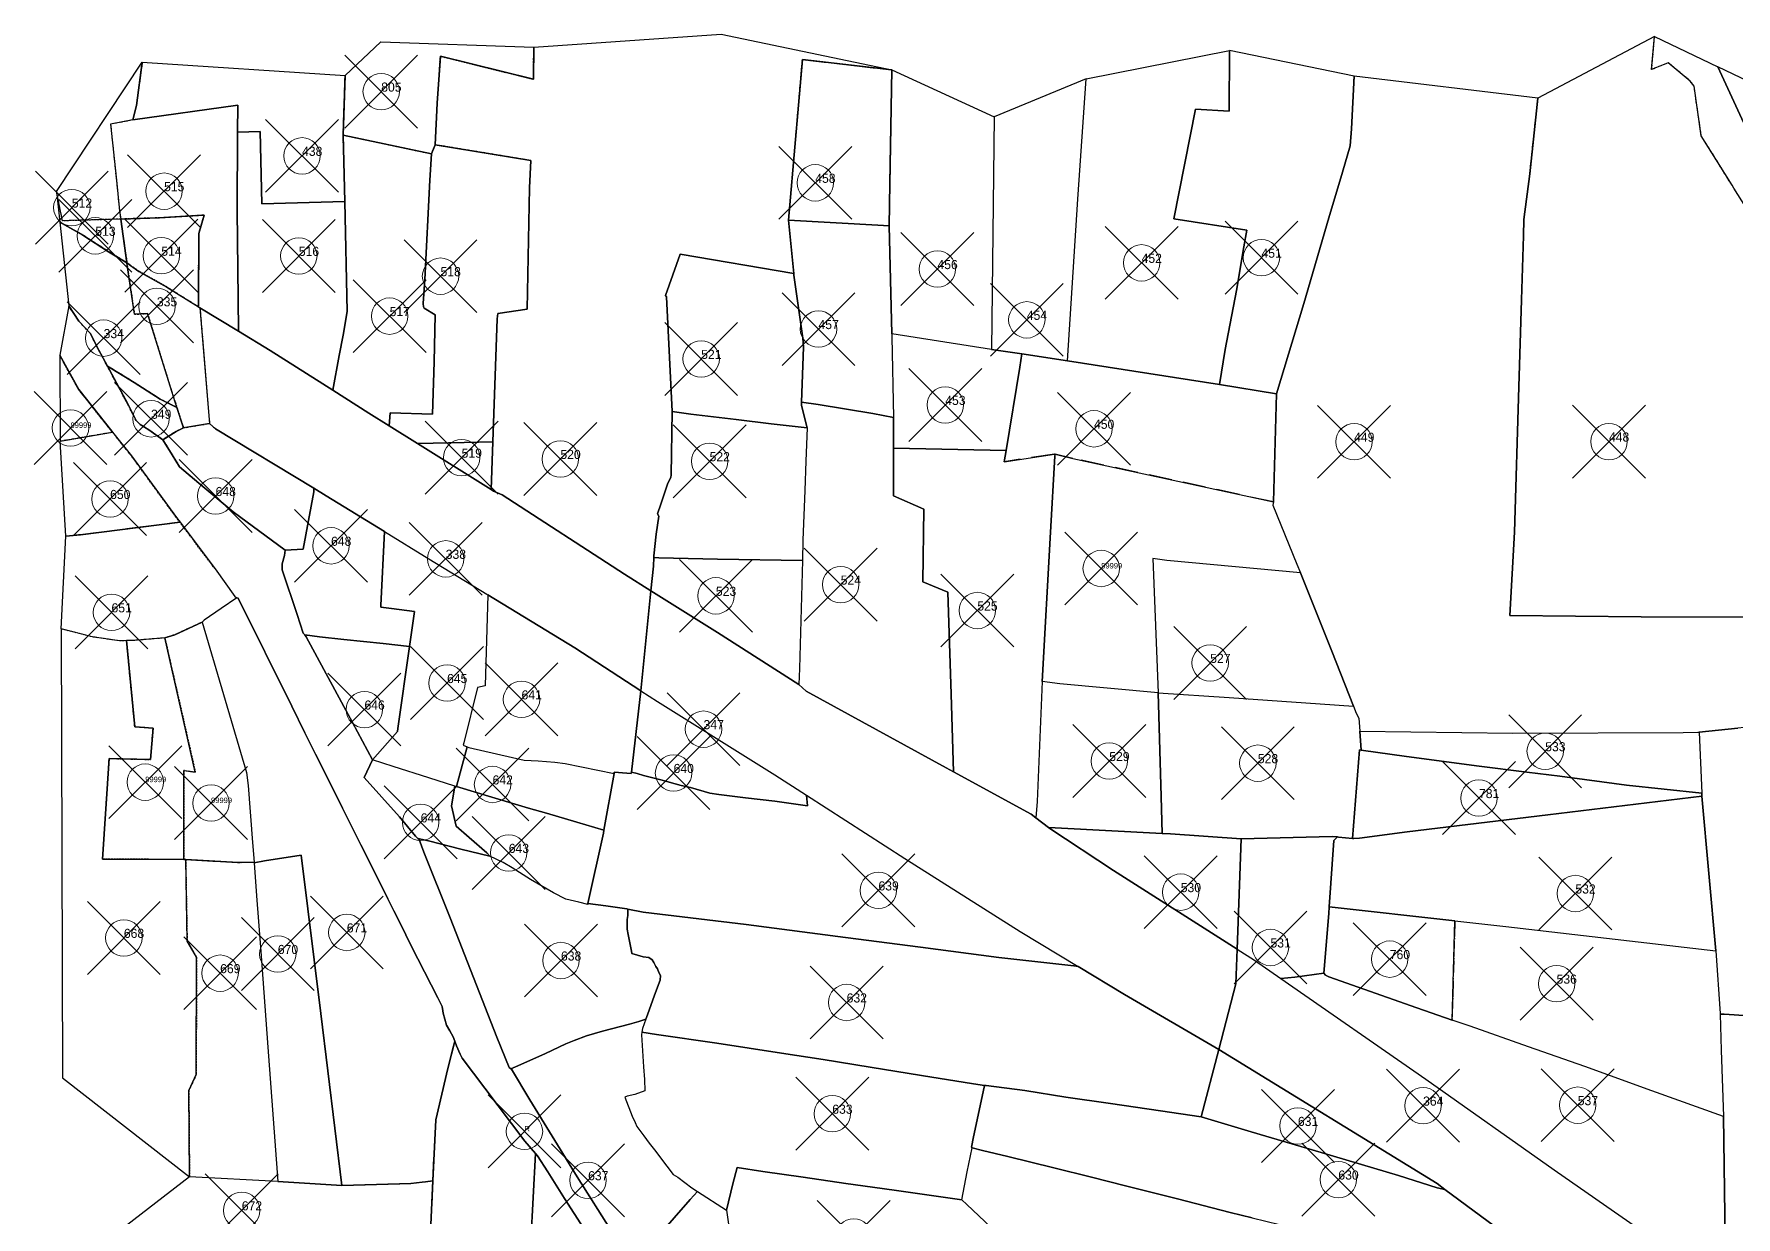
# Model space of a CAD drawing. Header units: millimetres. Extents: x -5 to 3014, y -2191 to 0.
# Drawn here: x -5.5 to 461.5, y -324.6 to 0 of the extents above; entities that cross this region are included whole.
import ezdxf

# ---------------------------------------------------------------- set-up
doc = ezdxf.new("R2010")
doc.units = ezdxf.units.MM
doc.header["$PDMODE"] = 35
doc.header["$PDSIZE"] = 10
for name, pattern in [('04b018', [5.49, 4.32, -0.54, 0.09, -0.54]), ('DASHED', [0.75, 0.5, -0.25]), ('DASHED2', [9.525, 6.35, -3.175])]:
    doc.linetypes.add(name, pattern=pattern)
doc.layers.add('Poly_Survey_Bndry', color=250, linetype='Continuous', lineweight=30)
doc.layers.add('Text_Survey_No', color=250, linetype='Continuous', lineweight=0)
doc.styles.get("Standard").update_dxf_attribs({"font": 'SakalBharati.ttf'})

msp = doc.modelspace()

# ---------------------------------------------------------------- linework, layer by layer
at = {"layer": 'Poly_Survey_Bndry'}
for points in [[(120.44, -111.95), (121.63, -78.19), (121.81, -76.66), (129.83, -75.51), (130.47, -42.19), (130.8, -34.7), (104.63, -30.41), (105.18, -18.98), (106.02, -6.1), (131.53, -12.41), (131.66, -3.62), (183.07, 0), (229.89, -9.83), (205.36, -6.99), (203.47, -28.94), (201.57, -51.06), (203, -65.71), (171.83, -60.37), (167.8, -71.79), (168.05, -72.11), (168.86, -88.77), (169.58, -103.55), (169.32, -121.01), (169.22, -121.74), (168.41, -123.3), (166.48, -129.01), (165.58, -131.67), (166, -132.36), (165.21, -137.23), (164.63, -143.17), (164.6, -143.66), (164.48, -146.08), (163.77, -152.78), (156.53, -148.23), (122.98, -126.44), (120.63, -125.42), (119.92, -124.98)], [(79.87, -11.37), (89.7, -2.11), (131.66, -3.62), (131.53, -12.41), (106.02, -6.1), (105.18, -18.98), (104.63, -30.41), (103.56, -32.86), (79.33, -27.72)], [(283.18, -12.3), (322.56, -4.49), (322.5, -21.19), (313.25, -20.64), (307.26, -50.71), (327.3, -53.84), (326.52, -58.37), (324.43, -70.39), (321.4, -86.59), (319.8, -96.18), (311.6, -94.86), (278.1, -89.68), (280.94, -45.32)], [(355.65, -30.72), (356.06, -26.06), (356.75, -11.57), (322.56, -4.49), (322.5, -21.19), (313.25, -20.64), (307.26, -50.71), (327.3, -53.84), (326.52, -58.37), (324.43, -70.39), (321.4, -86.59), (319.8, -96.18), (335.45, -98.7), (342.93, -73.92), (349.78, -50.48), (353.52, -37.89)], [(0.71, -43.22), (24.23, -7.76), (22.59, -19.65), (21.61, -23.59), (15.51, -24.75), (17.12, -40.12), (17.96, -48.49), (18.29, -50.78), (4.69, -51.21), (2.31, -51.25)], [(79.87, -11.37), (79.33, -27.72), (79.83, -45.92), (57.04, -46.62), (56.6, -26.72), (50.38, -26.94), (50.42, -19.5), (21.61, -23.59), (22.59, -19.65), (24.23, -7.76)], [(229.35, -41.05), (229.18, -52.64), (226.03, -52.43), (201.57, -51.06), (203.47, -28.94), (205.36, -6.99), (229.89, -9.83)], [(477.26, -35.03), (469.01, -14.96), (456.56, -8.99), (472.46, -43.53), (477.52, -54.27), (482.42, -64.59), (485.95, -72.09), (487.17, -69.73), (489.97, -63.98), (488.28, -60.32), (484.57, -51.81), (481.5, -44.76)], [(229.35, -41.05), (229.89, -9.83), (257.99, -22.71), (257.22, -86.56), (229.92, -82.3), (229.18, -52.64)], [(283.18, -12.3), (257.99, -22.71), (257.22, -86.56), (265.61, -87.81), (278.1, -89.68), (280.94, -45.32)], [(50.38, -26.94), (50.42, -19.5), (21.61, -23.59), (15.51, -24.75), (17.12, -40.12), (17.96, -48.49), (18.29, -50.78), (28.98, -50.44), (41.19, -49.7), (39.75, -54.75), (39.62, -74.89), (40.05, -75.15), (50.63, -81.57), (50.53, -72.66), (50.25, -48.46)], [(79.83, -45.92), (57.04, -46.62), (56.6, -26.72), (50.38, -26.94), (50.25, -48.46), (50.53, -72.66), (50.63, -81.57), (59.35, -86.84), (76.51, -97.78), (78.23, -88.19), (79.31, -82.65), (80.46, -76.11)], [(103.56, -32.86), (103.11, -40.11), (101.74, -67.32), (101.33, -73.98), (101.35, -74.86), (101.59, -75.24), (104.62, -77.06), (104.31, -90), (103.89, -104.28), (92.27, -103.93), (91.92, -107.53), (86.36, -104.06), (76.51, -97.78), (78.23, -88.19), (79.31, -82.65), (80.46, -76.11), (79.83, -45.92), (79.33, -27.72)], [(130.8, -34.7), (130.47, -42.19), (129.83, -75.51), (121.81, -76.66), (121.63, -78.19), (120.44, -111.95), (112.58, -112.06), (99.7, -112.38), (91.92, -107.53), (92.27, -103.93), (103.89, -104.28), (104.31, -90), (104.62, -77.06), (101.59, -75.24), (101.35, -74.86), (101.33, -73.98), (101.74, -67.32), (103.11, -40.11), (103.56, -32.86), (104.63, -30.41)], [(20.01, -62.78), (18.29, -50.78), (4.69, -51.21), (2.31, -51.25), (0.71, -43.22), (1.61, -51.65), (7.88, -55.2), (14.98, -59.73)], [(39.62, -74.89), (39.75, -54.75), (41.19, -49.7), (28.98, -50.44), (18.29, -50.78), (20.01, -62.78), (23.29, -65.17), (30.99, -69.48)], [(205.07, -101.07), (205.67, -85.91), (205.51, -83.47), (203.05, -66.19), (203, -65.71), (201.57, -51.06), (226.03, -52.43), (229.18, -52.64), (229.92, -82.3), (229.94, -83.09), (230.34, -105.24), (224.72, -104.12), (209.64, -101.68)], [(4.06, -74.63), (6.83, -78.78), (9.98, -82.16), (11.67, -85.54), (14.67, -91.16), (21.95, -95.6), (29.13, -100.21), (33.71, -102.45), (32.3, -98.13), (25.67, -76.72), (22.05, -76.92), (20.39, -65.39), (20.01, -62.78), (14.98, -59.73), (7.88, -55.2), (1.61, -51.65)], [(206.65, -108.05), (196.77, -106.95), (187.22, -105.78), (174.78, -104.29), (169.58, -103.55), (168.86, -88.77), (168.05, -72.11), (167.8, -71.79), (171.83, -60.37), (203, -65.71), (203.05, -66.19), (205.51, -83.47), (205.67, -85.91), (205.07, -101.07), (205.08, -101.99)], [(42.67, -106.89), (35.54, -108.08), (33.71, -102.45), (32.3, -98.13), (25.67, -76.72), (22.05, -76.92), (20.39, -65.39), (20.01, -62.78), (23.29, -65.17), (30.99, -69.48), (39.62, -74.89), (40.05, -75.15)], [(42.67, -106.89), (44.34, -108.33), (71.32, -124.67), (74.72, -126.72), (90.65, -136.52), (102.84, -144.03), (118.73, -153.72), (119.03, -153.91), (142.94, -168.49), (161.06, -180.23), (163.77, -152.78), (156.53, -148.23), (122.98, -126.44), (120.63, -125.42), (119.92, -124.98), (99.7, -112.38), (91.92, -107.53), (86.36, -104.06), (76.51, -97.78), (59.35, -86.84), (50.63, -81.57), (40.05, -75.15)], [(229.92, -82.3), (229.94, -83.09), (230.34, -105.24), (230.34, -113.7), (261.24, -114.3), (265.02, -91.46), (265.61, -87.81), (257.22, -86.56)], [(16.07, -109.29), (15.86, -109.03), (6.78, -97.55), (1.58, -88.12), (1.73, -111.75), (7.64, -110.74)], [(274.76, -115.34), (279.57, -116.49), (334.62, -128.4), (335.45, -98.7), (319.8, -96.18), (311.6, -94.86), (278.1, -89.68), (265.61, -87.81), (265.02, -91.46), (261.24, -114.3), (260.72, -117.36), (274.53, -115.29)], [(35.54, -108.08), (33.71, -102.45), (29.13, -100.21), (21.95, -95.6), (14.67, -91.16), (15.22, -92.18), (20.22, -101.53), (22.52, -106.04), (23.63, -107.12), (25.99, -108.65), (29.89, -111.33), (33.53, -109.1)], [(205.07, -101.07), (205.08, -101.99), (206.65, -108.05), (206.29, -117.19), (206.03, -125.24), (205.51, -138.91), (205.41, -144.45), (204.6, -174.15), (204.4, -178.49), (206.4, -180.31), (244.83, -201.38), (246.83, -202.48), (246.14, -181.15), (245.3, -153.21), (238.4, -150.3), (238.64, -130.38), (230.34, -126.7), (230.34, -113.7), (230.34, -105.24), (224.72, -104.12), (209.64, -101.68)], [(39.76, -123.29), (49.2, -131.1), (63.4, -141.64), (68.37, -141.34), (71.27, -125.62), (71.32, -124.67), (44.34, -108.33), (42.67, -106.89), (35.54, -108.08), (33.53, -109.1), (29.89, -111.33), (32.38, -115.48), (34.45, -118.78)], [(205.41, -144.45), (182.06, -144.08), (165.99, -143.73), (164.6, -143.66), (164.63, -143.17), (165.21, -137.23), (166, -132.36), (165.58, -131.67), (166.48, -129.01), (168.41, -123.3), (169.22, -121.74), (169.32, -121.01), (169.58, -103.55), (174.78, -104.29), (187.22, -105.78), (196.77, -106.95), (206.65, -108.05), (206.29, -117.19), (206.03, -125.24), (205.51, -138.91)], [(3.23, -137.83), (1.73, -111.75), (7.64, -110.74), (16.07, -109.29), (21.25, -115.75), (33.57, -132.66), (34.58, -134), (7.26, -137.43)], [(120.44, -111.95), (112.58, -112.06), (99.7, -112.38), (119.92, -124.98)], [(230.34, -113.7), (261.24, -114.3), (260.72, -117.36), (274.53, -115.29), (274.76, -115.34), (274.63, -115.88), (273.39, -136.73), (271.13, -177.65), (269.79, -210.61), (269.39, -215.12), (268.09, -214.14), (246.83, -202.48), (246.14, -181.15), (245.3, -153.21), (238.4, -150.3), (238.64, -130.38), (230.34, -126.7)], [(342.01, -147.83), (305.4, -144.47), (301.53, -143.89), (303, -180.82), (275.97, -178.31), (271.13, -177.65), (273.39, -136.73), (274.63, -115.88), (274.76, -115.34), (279.57, -116.49), (334.62, -128.4), (334.43, -129.34), (341.07, -145.46)], [(97.55, -168.06), (98.92, -158.48), (92.58, -157.62), (89.72, -157.33), (89.64, -156.84), (90.65, -136.52), (74.72, -126.72), (71.32, -124.67), (71.27, -125.62), (68.37, -141.34), (63.4, -141.64), (63.23, -143.11), (62.64, -145.38), (62.6, -147.02), (66.68, -159.26), (68.4, -164.4), (68.78, -164.92), (72.84, -165.46), (79.5, -166.14), (90.31, -167.24)], [(1.92, -163.24), (3.23, -137.83), (7.26, -137.43), (34.58, -134), (44.18, -146.78), (49.59, -154.4), (50.21, -154.69), (45.89, -157.66), (41.21, -160.87), (40.68, -161.4), (33.16, -164.85), (30.42, -165.73), (21.83, -166.43), (19.89, -166.48), (17.95, -166.54), (10.44, -165.43)], [(87.43, -199.2), (94.23, -191.39), (94.35, -190.56), (97.55, -168.06), (98.92, -158.48), (92.58, -157.62), (89.72, -157.33), (89.64, -156.84), (90.65, -136.52), (102.84, -144.03), (118.73, -153.72), (119.03, -153.91), (118.32, -178.86), (116.22, -179.33), (112.48, -194.53), (112.25, -195.12), (113.4, -195.62), (110.41, -206.54), (109.94, -206.39), (102.86, -204.12), (93.09, -200.99)], [(164.6, -143.66), (165.99, -143.73), (182.06, -144.08), (205.41, -144.45), (204.6, -174.15), (204.4, -178.49), (182.03, -164.23), (163.77, -152.78), (164.48, -146.08)], [(356.59, -184.45), (350.6, -169.35), (342.01, -147.83), (305.4, -144.47), (301.53, -143.89), (303, -180.82), (322.43, -182.07), (347.43, -183.82)], [(158.43, -202.56), (161.06, -180.23), (142.94, -168.49), (119.03, -153.91), (118.32, -178.86), (116.22, -179.33), (112.48, -194.53), (112.25, -195.12), (113.4, -195.62), (113.84, -195.81), (129.05, -199.32), (132.85, -199.47), (137.46, -199.87), (140.3, -200.17), (153.69, -202.96), (153.75, -202.61), (157.22, -202.88), (158.39, -202.9)], [(204.4, -178.49), (182.03, -164.23), (163.77, -152.78), (161.06, -180.23), (165.58, -183.16), (197.78, -203.33), (206.51, -208.93), (233.48, -226.27), (265.15, -246.28), (281.02, -255.92), (293.7, -263.62), (319.61, -278.66), (324.26, -260.63), (324.63, -251.12), (290.76, -229.57), (273.24, -218), (272.92, -217.76), (269.39, -215.12), (268.09, -214.14), (246.83, -202.48), (244.83, -201.38), (206.4, -180.31)], [(78.99, -315.97), (97.91, -315.44), (101.03, -315.07), (101.92, -314.96), (103.92, -314.76), (104.78, -297.98), (108.05, -283.91), (110.01, -276.43), (109.57, -275.19), (108.64, -273.59), (107.71, -271.99), (106.77, -268.69), (106.68, -268.04), (106.53, -266.85), (105.29, -264.46), (101.62, -257.37), (98.01, -250.19), (95.07, -244.23), (93.28, -240.62), (91.59, -237.3), (88.39, -230.88), (84.21, -222.49), (80.3, -214.63), (79.18, -212.41), (74.61, -203.17), (71.72, -197.63), (68.85, -191.8), (65.22, -184.42), (50.49, -154.82), (50.21, -154.69), (45.89, -157.66), (41.21, -160.87), (40.68, -161.4), (52.81, -202.66), (53.27, -206.25), (54.49, -221.83), (54.91, -227.26), (54.93, -227.47), (57.73, -226.95), (67.78, -225.32), (73.18, -268.8)], [(19.89, -166.48), (17.95, -166.54), (10.44, -165.43), (1.92, -163.24), (2.37, -286.45), (37.18, -313.67), (37, -289.91), (39.01, -285.57), (39.12, -253.38), (36.53, -248.93), (36.13, -226.54), (35.65, -226.52), (13.33, -226.46), (15.13, -198.83), (26.5, -199.09), (27.18, -190.53), (22.17, -190.15)], [(36.13, -226.54), (35.65, -226.52), (35.63, -202.14), (38.77, -202.53), (30.42, -165.73), (33.16, -164.85), (40.68, -161.4), (52.81, -202.66), (53.27, -206.25), (54.49, -221.83), (54.91, -227.26), (50.56, -227.34)], [(35.65, -226.52), (35.63, -202.14), (38.77, -202.53), (30.42, -165.73), (21.83, -166.43), (19.89, -166.48), (22.17, -190.15), (27.18, -190.53), (26.5, -199.09), (15.13, -198.83), (13.33, -226.46)], [(97.55, -168.06), (90.31, -167.24), (79.5, -166.14), (72.84, -165.46), (68.78, -164.92), (69.15, -165.45), (81.89, -188.95), (87.43, -199.2), (94.23, -191.39), (94.35, -190.56)], [(158.43, -202.56), (161.06, -180.23), (165.58, -183.16), (197.78, -203.33), (206.51, -208.93), (206.76, -211.81), (197.77, -210.53), (189.78, -209.64), (182.43, -208.71), (179.98, -208.32), (174.61, -206.77), (172.11, -206.19), (166.47, -204.67), (161.77, -203.51), (160.04, -202.92)], [(304.1, -219.42), (303.81, -209.29), (303, -180.82), (275.97, -178.31), (271.13, -177.65), (269.79, -210.61), (269.39, -215.12), (272.92, -217.76), (274.69, -217.87)], [(303, -180.82), (322.43, -182.07), (347.43, -183.82), (356.59, -184.45), (357.35, -186.38), (358.04, -187.76), (358.31, -191.36), (358.69, -196.54), (358.25, -196.48), (356.3, -220.75), (352.46, -220.38), (352.15, -220.36), (350.69, -220.24), (325.78, -220.85), (306.39, -219.54), (304.1, -219.42), (303.81, -209.29)], [(451.45, -191.59), (452.15, -208.38), (431.53, -206.1), (413.21, -203.67), (404.17, -202.53), (391.03, -200.89), (371.1, -198.27), (358.69, -196.54), (358.31, -191.36), (400.27, -191.86), (447.07, -191.69), (451.1, -191.6)], [(110.41, -206.54), (113.4, -195.62), (113.84, -195.81), (129.05, -199.32), (132.85, -199.47), (137.46, -199.87), (140.3, -200.17), (153.69, -202.96), (150.89, -218.52), (143.47, -216.28), (135.18, -213.85), (130.21, -212.42), (121.09, -209.75)], [(119.61, -225.65), (118.79, -224.74), (113.93, -220.48), (110.37, -217.39), (109.03, -211.82), (109.94, -206.39), (102.86, -204.12), (93.09, -200.99), (87.43, -199.2), (85.11, -204.06), (94.8, -214.85), (99.15, -220.16), (99.84, -220.76), (102.79, -221.44), (111.61, -223.68)], [(452.15, -209.12), (452.15, -208.38), (431.53, -206.1), (413.21, -203.67), (404.17, -202.53), (391.03, -200.89), (371.1, -198.27), (358.69, -196.54), (358.25, -196.48), (356.3, -220.75), (356.63, -220.78), (358.24, -220.65), (371.26, -218.94), (409.94, -214.25)], [(158.43, -202.56), (160.04, -202.92), (161.77, -203.51), (166.47, -204.67), (172.11, -206.19), (174.61, -206.77), (179.98, -208.32), (182.43, -208.71), (189.78, -209.64), (197.77, -210.53), (206.76, -211.81), (206.51, -208.93), (233.48, -226.27), (265.15, -246.28), (281.02, -255.92), (279.84, -255.76), (259.3, -253.41), (237.72, -250.61), (217.18, -247.94), (189.94, -244.41), (161.69, -240.97), (157.49, -240.16), (157.19, -240.11), (151.41, -239.25), (146.51, -238.66), (150.74, -219.33), (150.89, -218.52), (153.69, -202.96), (153.75, -202.61), (157.22, -202.88), (158.39, -202.9)], [(109.94, -206.39), (110.41, -206.54), (121.09, -209.75), (130.21, -212.42), (135.18, -213.85), (143.47, -216.28), (150.89, -218.52), (150.74, -219.33), (146.51, -238.66), (146.45, -238.91), (144.04, -238.23), (140.48, -237.4), (137.1, -235.7), (130.71, -232.07), (125.72, -228.8), (123.26, -227.32), (119.61, -225.65), (118.79, -224.74), (113.93, -220.48), (110.37, -217.39), (109.03, -211.82)], [(452.15, -209.12), (409.94, -214.25), (371.26, -218.94), (358.24, -220.65), (356.63, -220.78), (356.3, -220.75), (352.46, -220.38), (352.15, -220.36), (351.2, -221.32), (349.94, -239.49), (384.4, -243.38), (398.4, -244.96), (456.04, -251.65)], [(325.78, -220.85), (306.39, -219.54), (304.1, -219.42), (274.69, -217.87), (272.92, -217.76), (273.24, -218), (290.76, -229.57), (324.63, -251.12)], [(162.44, -270.34), (162.89, -269.18), (164.76, -263.79), (166.31, -259.68), (166.39, -258.34), (165.94, -257.51), (165.59, -256.59), (165.12, -255.88), (164.57, -254.85), (164.1, -254.07), (163.19, -253.39), (161.65, -253.29), (158.53, -252.34), (158.5, -251.7), (158.22, -250.35), (157.54, -247.11), (157.29, -245.7), (157.29, -243.01), (157.45, -241.93), (157.49, -240.16), (157.19, -240.11), (151.41, -239.25), (146.51, -238.66), (146.45, -238.91), (144.04, -238.23), (140.48, -237.4), (137.1, -235.7), (130.71, -232.07), (125.72, -228.8), (123.26, -227.32), (119.61, -225.65), (111.61, -223.68), (102.79, -221.44), (99.84, -220.76), (100.16, -221.04), (101.49, -224.5), (108.72, -242.54), (121.48, -275.26), (124.9, -283.62), (125.39, -284.01), (127.27, -283.13), (134.82, -279.79), (140.48, -277.11), (142.73, -276.19), (146.11, -274.96), (150.5, -273.68), (157.91, -271.71), (160.45, -271.04)], [(348.47, -257.75), (349.81, -241.39), (349.94, -239.49), (351.2, -221.32), (352.15, -220.36), (350.69, -220.24), (325.78, -220.85), (324.63, -251.12), (329.4, -254.16), (336.64, -259.19), (340.48, -258.83)], [(37.18, -313.67), (37, -289.91), (39.01, -285.57), (39.12, -253.38), (36.53, -248.93), (36.13, -226.54), (50.56, -227.34), (54.91, -227.26), (54.93, -227.47), (55.53, -236.55), (56.75, -251.78), (58.68, -278.08), (61.39, -314.94)], [(78.99, -315.97), (73.18, -268.8), (67.78, -225.32), (57.73, -226.95), (54.93, -227.47), (55.53, -236.55), (56.75, -251.78), (58.68, -278.08), (61.39, -314.94)], [(255.3, -288.52), (255.79, -288.59), (266.38, -289.96), (277.68, -291.76), (289.92, -293.53), (303.6, -295.5), (314.82, -297.2), (319.61, -278.66), (293.7, -263.62), (281.02, -255.92), (279.84, -255.76), (259.3, -253.41), (237.72, -250.61), (217.18, -247.94), (189.94, -244.41), (161.69, -240.97), (157.49, -240.16), (157.45, -241.93), (157.29, -243.01), (157.29, -245.7), (157.54, -247.11), (158.22, -250.35), (158.5, -251.7), (158.53, -252.34), (161.65, -253.29), (163.19, -253.39), (164.1, -254.07), (164.57, -254.85), (165.12, -255.88), (165.59, -256.59), (165.94, -257.51), (166.39, -258.34), (166.31, -259.68), (164.76, -263.79), (162.89, -269.18), (162.44, -270.34), (161.44, -272.92), (161.28, -273.91), (165.36, -274.55), (181.88, -276.91), (199.6, -279.69), (211.07, -281.47), (223.96, -283.5), (238.04, -285.79), (252.27, -288.1)], [(383.62, -270.59), (384.4, -243.38), (349.94, -239.49), (349.81, -241.39), (348.47, -257.75), (348.86, -258.31), (349.84, -258.7), (373.98, -267.29)], [(457.18, -269.03), (457.45, -278.87), (458.07, -297.08), (438.4, -290), (420.02, -283.36), (404.62, -277.97), (388.61, -272.31), (383.62, -270.59), (384.4, -243.38), (398.4, -244.96), (456.04, -251.65), (457.18, -268.8)], [(348.47, -257.75), (340.48, -258.83), (336.64, -259.19), (376.43, -286.83), (411.63, -311.69), (445.96, -335.58), (447.12, -336.54), (458.7, -340.09), (458.57, -330.82), (458.07, -297.08), (438.4, -290), (420.02, -283.36), (404.62, -277.97), (388.61, -272.31), (383.62, -270.59), (373.98, -267.29), (349.84, -258.7), (348.86, -258.31)], [(255.3, -288.52), (252.27, -288.1), (238.04, -285.79), (223.96, -283.5), (211.07, -281.47), (199.6, -279.69), (181.88, -276.91), (165.36, -274.55), (161.28, -273.91), (161.17, -274.65), (161.77, -283.4), (162, -286.9), (162.13, -290.06), (159.36, -291.04), (157.27, -291.5), (156.64, -291.81), (158.65, -296.95), (159.43, -298.72), (159.89, -299.83), (161.83, -302.42), (163.31, -304.35), (164.75, -306.22), (168.15, -310.71), (169.86, -312.97), (171.13, -313.75), (175.01, -316.61), (176.55, -317.61), (184.52, -322.77), (186.23, -315.58), (187.45, -311.08), (194.52, -312.17), (205.58, -313.7), (217.25, -315.43), (227.25, -316.83), (231.84, -317.48), (249.06, -319.9), (250.53, -312.23), (251.97, -305.65), (251.73, -305.42), (251.84, -305.03), (252.21, -303.15)], [(314.82, -297.2), (319.61, -278.66), (379.49, -315.45), (381.68, -317.07), (379.5, -316.64), (368.94, -313.29), (347.69, -306.94), (328.5, -301.25)], [(158.31, -348.09), (151.69, -337.63), (140.04, -319.56), (135.46, -312.22), (132.64, -307.83), (132.11, -307.21), (130.18, -343.42), (129.08, -364.18), (128.37, -381.93), (127.69, -398.13), (126.8, -414.37), (126.33, -423.18), (147.64, -423.02), (156.03, -422.99), (155.09, -446.95), (154.69, -457.3), (160.7, -457.73), (166.43, -457.88), (166.74, -446.25), (167.68, -422.09), (162.36, -423.1), (161.85, -413.25), (160.71, -390.98), (159.28, -365.87)], [(237.04, -349.19), (260.27, -352.27), (279.33, -355.02), (283.44, -355.47), (282.07, -339.03), (273.48, -335.36), (261.11, -330.07), (259.28, -329.25), (257.09, -327.41), (250.47, -321.22), (249.06, -319.9), (231.84, -317.48), (227.25, -316.83), (217.25, -315.43), (205.58, -313.7), (194.52, -312.17), (187.45, -311.08), (186.23, -315.58), (184.52, -322.77), (186.08, -333.77), (205.62, -335.47), (228.32, -337.34), (235.54, -337.95), (236.85, -348.79)], [(34.27, -344.6), (39.87, -345.08), (66.45, -347.61), (99.76, -351.06), (100.46, -351.01), (102.27, -350.89), (103.92, -314.76), (101.92, -314.96), (101.03, -315.07), (97.91, -315.44), (78.99, -315.97), (61.39, -314.94), (37.18, -313.67), (1.42, -341.29)]]:
    msp.add_lwpolyline(points, close=True, dxfattribs=at)
at = {"layer": 'Poly_Survey_Bndry', "linetype": 'DASHED'}
for points in [[(104.63, -30.41), (105.18, -18.98), (106.02, -6.1), (131.53, -12.41), (131.66, -3.62)], [(460.49, -41.52), (452.02, -27.98), (450.03, -14.34), (448.97, -12.89), (442.95, -7.9), (438.38, -9.77), (439.2, -0.67)], [(24.23, -7.76), (22.59, -19.65), (21.61, -23.59)], [(203.47, -28.94), (205.36, -6.99), (229.89, -9.83)], [(79.33, -27.72), (79.87, -11.37)], [(229.89, -9.83), (229.35, -41.05)], [(355.65, -30.72), (356.06, -26.06), (356.75, -11.57)], [(404.94, -38.41), (407.17, -17.6)], [(21.61, -23.59), (15.51, -24.75), (17.12, -40.12), (17.96, -48.49), (18.29, -50.78)], [(79.33, -27.72), (103.56, -32.86)], [(79.83, -45.92), (79.33, -27.72)], [(103.56, -32.86), (104.63, -30.41)], [(130.8, -34.7), (104.63, -30.41)], [(103.56, -32.86), (103.11, -40.11)], [(18.29, -50.78), (4.69, -51.21), (2.31, -51.25), (0.71, -43.22)], [(39.62, -74.89), (39.75, -54.75), (41.19, -49.7), (28.98, -50.44), (18.29, -50.78)], [(18.29, -50.78), (20.01, -62.78)], [(20.01, -62.78), (14.98, -59.73), (7.88, -55.2), (1.61, -51.65)], [(39.62, -74.89), (30.99, -69.48), (23.29, -65.17), (20.01, -62.78)], [(20.01, -62.78), (20.39, -65.39), (22.05, -76.92), (25.67, -76.72), (32.3, -98.13), (33.71, -102.45)], [(14.67, -91.16), (11.67, -85.54), (9.98, -82.16), (6.83, -78.78), (4.06, -74.63)], [(40.05, -75.15), (42.67, -106.89)], [(16.07, -109.29), (15.86, -109.03), (6.78, -97.55), (1.58, -88.12)], [(33.71, -102.45), (29.13, -100.21), (21.95, -95.6), (14.67, -91.16)], [(29.89, -111.33), (25.99, -108.65), (23.63, -107.12), (22.52, -106.04), (20.22, -101.53), (15.22, -92.18), (14.67, -91.16)], [(33.71, -102.45), (35.54, -108.08)], [(35.54, -108.08), (42.67, -106.89)], [(42.67, -106.89), (44.34, -108.33)], [(16.07, -109.29), (7.64, -110.74), (1.73, -111.75)], [(34.58, -134), (33.57, -132.66), (21.25, -115.75), (16.07, -109.29)], [(35.54, -108.08), (33.53, -109.1), (29.89, -111.33)], [(29.89, -111.33), (32.38, -115.48), (34.45, -118.78), (39.76, -123.29)], [(34.58, -134), (7.26, -137.43), (3.23, -137.83)], [(44.18, -146.78), (34.58, -134)], [(19.89, -166.48), (17.95, -166.54), (10.44, -165.43), (1.92, -163.24)], [(40.68, -161.4), (33.16, -164.85), (30.42, -165.73)], [(35.65, -226.52), (13.33, -226.46), (15.13, -198.83), (26.5, -199.09), (27.18, -190.53), (22.17, -190.15), (19.89, -166.48)], [(30.42, -165.73), (21.83, -166.43), (19.89, -166.48)], [(30.42, -165.73), (38.77, -202.53), (35.63, -202.14), (35.65, -226.52)], [(35.65, -226.52), (36.13, -226.54)], [(36.13, -226.54), (50.56, -227.34), (54.91, -227.26)], [(36.13, -226.54), (36.53, -248.93), (39.12, -253.38), (39.01, -285.57), (37, -289.91), (37.18, -313.67)]]:
    msp.add_lwpolyline(points, dxfattribs=at)
at = {"layer": 'Poly_Survey_Bndry'}
for points in [[(319.8, -96.18), (321.4, -86.59), (324.43, -70.39), (326.52, -58.37), (327.3, -53.84), (307.26, -50.71), (313.25, -20.64), (322.5, -21.19), (322.56, -4.49)], [(465.82, -49.95), (460.95, -42.31), (460.49, -41.52), (452.02, -27.98), (450.03, -14.34), (448.97, -12.89), (442.95, -7.9), (438.38, -9.77), (439.2, -0.67), (407.17, -17.6), (404.94, -38.41), (403.32, -50.86), (403.18, -55.41), (402.64, -72.94), (401.9, -96.78), (400.78, -136.67), (399.49, -159.6), (435.47, -159.93), (470.69, -160.01)], [(465.82, -49.95), (460.95, -42.31), (460.49, -41.52), (452.02, -27.98), (450.03, -14.34), (448.97, -12.89), (442.95, -7.9), (438.38, -9.77), (439.2, -0.67), (456.56, -8.99), (472.46, -43.53)], [(485.95, -72.09), (482.42, -64.59), (477.52, -54.27), (472.46, -43.53), (456.56, -8.99)], [(278.1, -89.68), (280.94, -45.32), (283.18, -12.3)], [(470.69, -160.01), (435.47, -159.93), (399.49, -159.6), (400.78, -136.67), (401.9, -96.78), (402.64, -72.94), (403.18, -55.41), (403.32, -50.86), (404.94, -38.41), (407.17, -17.6), (356.75, -11.57), (356.06, -26.06), (355.65, -30.72), (353.52, -37.89), (349.78, -50.48), (342.93, -73.92), (335.45, -98.7), (334.62, -128.4), (334.43, -129.34), (341.07, -145.46), (342.01, -147.83), (350.6, -169.35), (356.59, -184.45), (357.35, -186.38), (358.04, -187.76), (358.31, -191.36), (400.27, -191.86), (447.07, -191.69), (451.1, -191.6), (451.45, -191.59), (462, -190.53)], [(21.61, -23.59), (50.42, -19.5), (50.38, -26.94)], [(257.99, -22.71), (257.22, -86.56)], [(50.38, -26.94), (50.25, -48.46), (50.53, -72.66), (50.63, -81.57)], [(50.38, -26.94), (56.6, -26.72), (57.04, -46.62), (79.83, -45.92)], [(203.47, -28.94), (201.57, -51.06)], [(335.45, -98.7), (342.93, -73.92), (349.78, -50.48), (353.52, -37.89), (355.65, -30.72)], [(120.44, -111.95), (121.63, -78.19), (121.81, -76.66), (129.83, -75.51), (130.47, -42.19), (130.8, -34.7)], [(103.11, -40.11), (101.74, -67.32), (101.33, -73.98), (101.35, -74.86), (101.59, -75.24), (104.62, -77.06), (104.31, -90), (103.89, -104.28), (92.27, -103.93), (91.92, -107.53)], [(229.18, -52.64), (229.35, -41.05)], [(404.94, -38.41), (403.32, -50.86), (403.18, -55.41), (402.64, -72.94), (401.9, -96.78), (400.78, -136.67), (399.49, -159.6), (435.47, -159.93), (470.69, -160.01), (500.98, -160.4), (503.62, -160.4)], [(503.62, -160.4), (487.35, -156.03), (487.83, -154.43), (490.01, -144.11), (489.77, -141.51), (489.15, -135.22), (489.06, -134.13), (496.31, -119.47), (486.6, -111.63), (483.29, -108.96), (490.4, -102.76), (487.31, -96.11), (484.01, -88.81), (484.18, -87.85), (485.98, -80.02), (485.43, -79.58), (481.52, -74.03), (476.64, -66.61), (474.47, -63.55), (470.48, -57.12), (465.82, -49.95), (460.95, -42.31), (460.49, -41.52)], [(79.83, -45.92), (80.46, -76.11), (79.31, -82.65), (78.23, -88.19), (76.51, -97.78)], [(201.57, -51.06), (203, -65.71)], [(201.57, -51.06), (226.03, -52.43), (229.18, -52.64)], [(229.18, -52.64), (229.92, -82.3)], [(203, -65.71), (171.83, -60.37), (167.8, -71.79), (168.05, -72.11), (168.86, -88.77), (169.58, -103.55)], [(203, -65.71), (203.05, -66.19), (205.51, -83.47), (205.67, -85.91), (205.07, -101.07)], [(153.15, -328.82), (143.59, -313.59), (130.52, -292.48), (125.51, -284.11), (125.39, -284.01), (124.9, -283.62), (121.48, -275.26), (108.72, -242.54), (101.49, -224.5), (100.16, -221.04), (99.84, -220.76), (99.15, -220.16), (94.8, -214.85), (85.11, -204.06), (87.43, -199.2), (81.89, -188.95), (69.15, -165.45), (68.78, -164.92), (68.4, -164.4), (66.68, -159.26), (62.6, -147.02), (62.64, -145.38), (63.23, -143.11), (63.4, -141.64), (49.2, -131.1), (39.76, -123.29), (34.45, -118.78), (32.38, -115.48), (29.89, -111.33), (25.99, -108.65), (23.63, -107.12), (22.52, -106.04), (20.22, -101.53), (15.22, -92.18), (14.67, -91.16), (11.67, -85.54), (9.98, -82.16), (6.83, -78.78), (4.06, -74.63), (1.58, -88.12), (6.78, -97.55), (15.86, -109.03), (16.07, -109.29), (21.25, -115.75), (33.57, -132.66), (34.58, -134), (44.18, -146.78), (49.59, -154.4), (50.21, -154.69), (50.49, -154.82), (65.22, -184.42), (68.85, -191.8), (71.72, -197.63), (74.61, -203.17), (79.18, -212.41), (80.3, -214.63), (84.21, -222.49), (88.39, -230.88), (91.59, -237.3), (93.28, -240.62), (95.07, -244.23), (98.01, -250.19), (101.62, -257.37), (105.29, -264.46), (106.53, -266.85), (106.68, -268.04), (106.77, -268.69), (107.71, -271.99), (108.64, -273.59), (109.57, -275.19), (110.01, -276.43), (110.46, -277.68), (111.46, -279.98), (112.02, -281.05), (118.26, -289.31), (129.23, -303.84), (132.11, -307.21), (132.64, -307.83), (135.46, -312.22), (140.04, -319.56), (151.69, -337.63)], [(39.62, -74.89), (40.05, -75.15)], [(40.05, -75.15), (50.63, -81.57)], [(50.63, -81.57), (59.35, -86.84), (76.51, -97.78)], [(257.22, -86.56), (229.92, -82.3)], [(229.92, -82.3), (229.94, -83.09), (230.34, -105.24)], [(265.61, -87.81), (257.22, -86.56)], [(261.24, -114.3), (265.02, -91.46), (265.61, -87.81)], [(265.61, -87.81), (278.1, -89.68)], [(278.1, -89.68), (311.6, -94.86), (319.8, -96.18)], [(76.51, -97.78), (86.36, -104.06), (91.92, -107.53)], [(319.8, -96.18), (335.45, -98.7)], [(205.07, -101.07), (209.64, -101.68), (224.72, -104.12), (230.34, -105.24)], [(206.65, -108.05), (205.08, -101.99), (205.07, -101.07)], [(169.58, -103.55), (169.32, -121.01), (169.22, -121.74), (168.41, -123.3), (166.48, -129.01), (165.58, -131.67), (166, -132.36), (165.21, -137.23), (164.63, -143.17), (164.6, -143.66)], [(169.58, -103.55), (174.78, -104.29), (187.22, -105.78), (196.77, -106.95), (206.65, -108.05)], [(230.34, -105.24), (230.34, -113.7)], [(44.34, -108.33), (71.32, -124.67)], [(91.92, -107.53), (99.7, -112.38)], [(99.7, -112.38), (112.58, -112.06), (120.44, -111.95)], [(120.44, -111.95), (119.92, -124.98)], [(206.65, -108.05), (206.29, -117.19), (206.03, -125.24), (205.51, -138.91), (205.41, -144.45)], [(99.7, -112.38), (119.92, -124.98)], [(230.34, -113.7), (230.34, -126.7), (238.64, -130.38), (238.4, -150.3), (245.3, -153.21), (246.14, -181.15), (246.83, -202.48)], [(261.24, -114.3), (230.34, -113.7)], [(271.13, -177.65), (273.39, -136.73), (274.63, -115.88), (274.76, -115.34)], [(63.4, -141.64), (49.2, -131.1), (39.76, -123.29)], [(71.32, -124.67), (71.27, -125.62), (68.37, -141.34), (63.4, -141.64)], [(71.32, -124.67), (74.72, -126.72), (90.65, -136.52)], [(119.92, -124.98), (120.63, -125.42), (122.98, -126.44), (156.53, -148.23), (163.77, -152.78)], [(334.62, -128.4), (334.43, -129.34), (341.07, -145.46), (342.01, -147.83)], [(90.65, -136.52), (89.64, -156.84), (89.72, -157.33), (92.58, -157.62), (98.92, -158.48), (97.55, -168.06)], [(90.65, -136.52), (102.84, -144.03), (118.73, -153.72), (119.03, -153.91)], [(63.4, -141.64), (63.23, -143.11), (62.64, -145.38), (62.6, -147.02), (66.68, -159.26), (68.4, -164.4), (68.78, -164.92)], [(164.6, -143.66), (164.48, -146.08), (163.77, -152.78)], [(205.41, -144.45), (182.06, -144.08), (165.99, -143.73), (164.6, -143.66)], [(205.41, -144.45), (204.6, -174.15), (204.4, -178.49)], [(342.01, -147.83), (305.4, -144.47), (301.53, -143.89), (303, -180.82)], [(44.18, -146.78), (49.59, -154.4), (50.21, -154.69)], [(342.01, -147.83), (350.6, -169.35), (356.59, -184.45)], [(119.03, -153.91), (118.32, -178.86), (116.22, -179.33), (112.48, -194.53), (112.25, -195.12), (113.4, -195.62)], [(119.03, -153.91), (142.94, -168.49), (161.06, -180.23)], [(163.77, -152.78), (161.06, -180.23)], [(163.77, -152.78), (182.03, -164.23), (204.4, -178.49)], [(50.21, -154.69), (45.89, -157.66), (41.21, -160.87), (40.68, -161.4)], [(50.21, -154.69), (50.49, -154.82), (65.22, -184.42), (68.85, -191.8), (71.72, -197.63), (74.61, -203.17), (79.18, -212.41), (80.3, -214.63), (84.21, -222.49), (88.39, -230.88), (91.59, -237.3), (93.28, -240.62), (95.07, -244.23), (98.01, -250.19), (101.62, -257.37), (105.29, -264.46), (106.53, -266.85), (106.68, -268.04), (106.77, -268.69), (107.71, -271.99), (108.64, -273.59)], [(40.68, -161.4), (52.81, -202.66), (53.27, -206.25), (54.49, -221.83), (54.91, -227.26)], [(97.55, -168.06), (90.31, -167.24), (79.5, -166.14), (72.84, -165.46), (68.78, -164.92)], [(68.78, -164.92), (69.15, -165.45), (81.89, -188.95), (87.43, -199.2)], [(97.55, -168.06), (94.35, -190.56), (94.23, -191.39), (87.43, -199.2)], [(161.06, -180.23), (158.43, -202.56)], [(161.06, -180.23), (165.58, -183.16), (197.78, -203.33), (206.51, -208.93)], [(204.4, -178.49), (206.4, -180.31), (244.83, -201.38), (246.83, -202.48)], [(271.13, -177.65), (269.79, -210.61), (269.39, -215.12)], [(303, -180.82), (275.97, -178.31), (271.13, -177.65)], [(303, -180.82), (322.43, -182.07), (347.43, -183.82), (356.59, -184.45)], [(303, -180.82), (303.81, -209.29), (304.1, -219.42)], [(356.59, -184.45), (357.35, -186.38), (358.04, -187.76), (358.31, -191.36)], [(358.31, -191.36), (358.69, -196.54)], [(358.31, -191.36), (400.27, -191.86), (447.07, -191.69), (451.1, -191.6)], [(488.12, -187.64), (474.2, -189.21), (462, -190.53), (451.45, -191.59)], [(462, -190.53), (451.45, -191.59), (452.15, -208.38), (452.15, -209.12), (456.04, -251.65), (457.18, -268.8), (457.18, -269.03), (458.26, -269), (465.1, -269.45)], [(113.4, -195.62), (110.41, -206.54)], [(113.4, -195.62), (113.84, -195.81), (129.05, -199.32), (132.85, -199.47), (137.46, -199.87), (140.3, -200.17), (153.69, -202.96)], [(451.1, -191.6), (451.45, -191.59)], [(451.45, -191.59), (452.15, -208.38)], [(87.43, -199.2), (85.11, -204.06), (94.8, -214.85), (99.15, -220.16), (99.84, -220.76)], [(109.94, -206.39), (102.86, -204.12), (93.09, -200.99), (87.43, -199.2)], [(356.3, -220.75), (358.25, -196.48), (358.69, -196.54)], [(358.69, -196.54), (371.1, -198.27), (391.03, -200.89), (404.17, -202.53)], [(153.69, -202.96), (150.89, -218.52)], [(158.43, -202.56), (158.39, -202.9), (157.22, -202.88), (153.75, -202.61), (153.69, -202.96)], [(158.43, -202.56), (160.04, -202.92), (161.77, -203.51), (166.47, -204.67), (172.11, -206.19), (174.61, -206.77), (179.98, -208.32), (182.43, -208.71), (189.78, -209.64), (197.77, -210.53), (206.76, -211.81), (206.51, -208.93)], [(246.83, -202.48), (268.09, -214.14), (269.39, -215.12)], [(404.17, -202.53), (413.21, -203.67), (431.53, -206.1), (452.15, -208.38)], [(109.94, -206.39), (109.03, -211.82), (110.37, -217.39), (113.93, -220.48), (118.79, -224.74), (119.61, -225.65)], [(110.41, -206.54), (109.94, -206.39)], [(150.89, -218.52), (143.47, -216.28), (135.18, -213.85), (130.21, -212.42), (121.09, -209.75), (110.41, -206.54)], [(206.51, -208.93), (233.48, -226.27), (265.15, -246.28), (281.02, -255.92)], [(409.94, -214.25), (452.15, -209.12)], [(452.15, -208.38), (452.15, -209.12)], [(456.04, -251.65), (452.15, -209.12)], [(371.26, -218.94), (409.94, -214.25)], [(150.89, -218.52), (150.74, -219.33), (146.51, -238.66)], [(269.39, -215.12), (272.92, -217.76)], [(272.92, -217.76), (274.69, -217.87), (304.1, -219.42)], [(272.92, -217.76), (273.24, -218), (290.76, -229.57), (324.63, -251.12)], [(304.1, -219.42), (306.39, -219.54), (325.78, -220.85)], [(356.3, -220.75), (356.63, -220.78), (358.24, -220.65), (371.26, -218.94)], [(119.61, -225.65), (111.61, -223.68), (102.79, -221.44), (99.84, -220.76)], [(99.84, -220.76), (100.16, -221.04), (101.49, -224.5), (108.72, -242.54), (121.48, -275.26), (124.9, -283.62), (125.39, -284.01)], [(325.78, -220.85), (324.63, -251.12)], [(325.78, -220.85), (350.69, -220.24), (352.15, -220.36)], [(352.15, -220.36), (351.2, -221.32), (349.94, -239.49)], [(352.15, -220.36), (352.46, -220.38), (356.3, -220.75)], [(54.91, -227.26), (54.93, -227.47)], [(78.99, -315.97), (73.18, -268.8), (67.78, -225.32), (57.73, -226.95), (54.93, -227.47)], [(54.93, -227.47), (55.53, -236.55), (56.75, -251.78), (58.68, -278.08), (61.39, -314.94)], [(146.51, -238.66), (146.45, -238.91), (144.04, -238.23), (140.48, -237.4), (137.1, -235.7), (130.71, -232.07), (125.72, -228.8), (123.26, -227.32), (119.61, -225.65)], [(146.51, -238.66), (151.41, -239.25), (157.19, -240.11), (157.49, -240.16)], [(157.49, -240.16), (157.45, -241.93), (157.29, -243.01), (157.29, -245.7), (157.54, -247.11), (158.22, -250.35), (158.5, -251.7), (158.53, -252.34), (161.65, -253.29), (163.19, -253.39), (164.1, -254.07), (164.57, -254.85), (165.12, -255.88), (165.59, -256.59), (165.94, -257.51), (166.39, -258.34), (166.31, -259.68), (164.76, -263.79), (162.89, -269.18), (162.44, -270.34)], [(157.49, -240.16), (161.69, -240.97), (189.94, -244.41), (217.18, -247.94), (237.72, -250.61), (259.3, -253.41), (279.84, -255.76), (281.02, -255.92)], [(349.94, -239.49), (349.81, -241.39), (348.47, -257.75)], [(349.94, -239.49), (384.4, -243.38)], [(384.4, -243.38), (398.4, -244.96), (456.04, -251.65)], [(324.63, -251.12), (324.26, -260.63), (319.61, -278.66)], [(424.63, -348.88), (381.68, -317.07), (379.49, -315.45), (319.61, -278.66), (324.26, -260.63), (324.63, -251.12), (329.4, -254.16), (336.64, -259.19), (376.43, -286.83), (411.63, -311.69), (445.96, -335.58)], [(324.63, -251.12), (329.4, -254.16), (336.64, -259.19)], [(456.04, -251.65), (457.18, -268.8), (457.18, -269.03)], [(281.02, -255.92), (293.7, -263.62), (319.61, -278.66)], [(348.47, -257.75), (340.48, -258.83), (336.64, -259.19)], [(336.64, -259.19), (376.43, -286.83), (411.63, -311.69), (445.96, -335.58), (447.12, -336.54)], [(383.62, -270.59), (373.98, -267.29), (349.84, -258.7), (348.86, -258.31), (348.47, -257.75)], [(162.44, -270.34), (160.45, -271.04), (157.91, -271.71), (150.5, -273.68), (146.11, -274.96), (142.73, -276.19), (140.48, -277.11), (134.82, -279.79), (127.27, -283.13), (125.39, -284.01)], [(153.15, -328.82), (143.59, -313.59), (130.52, -292.48), (125.51, -284.11), (125.39, -284.01), (127.27, -283.13), (134.82, -279.79), (140.48, -277.11), (142.73, -276.19), (146.11, -274.96), (150.5, -273.68), (157.91, -271.71), (160.45, -271.04), (162.44, -270.34), (161.44, -272.92), (161.28, -273.91), (161.17, -274.65), (161.77, -283.4), (162, -286.9), (162.13, -290.06), (159.36, -291.04), (157.27, -291.5), (156.64, -291.81), (158.65, -296.95), (159.43, -298.72), (159.89, -299.83), (161.83, -302.42), (163.31, -304.35), (164.75, -306.22), (168.15, -310.71), (169.86, -312.97), (171.13, -313.75), (175.01, -316.61), (176.55, -317.61), (174.55, -319.89), (165.74, -329.95)], [(162.44, -270.34), (161.44, -272.92), (161.28, -273.91)], [(458.07, -297.08), (438.4, -290), (420.02, -283.36), (404.62, -277.97), (388.61, -272.31), (383.62, -270.59)], [(585.09, -278.14), (578.59, -277.47), (545.1, -275.24), (509.46, -272.59), (490.75, -271.29), (469.52, -269.83), (465.1, -269.45), (458.26, -269), (457.18, -269.03)], [(465.1, -269.45), (458.26, -269), (457.18, -269.03), (457.45, -278.87), (458.07, -297.08), (458.57, -330.82), (458.7, -340.09), (464.17, -341.61)], [(457.18, -269.03), (457.45, -278.87), (458.07, -297.08)], [(108.64, -273.59), (109.57, -275.19), (110.01, -276.43)], [(161.28, -273.91), (161.17, -274.65), (161.77, -283.4), (162, -286.9), (162.13, -290.06), (159.36, -291.04), (157.27, -291.5), (156.64, -291.81), (158.65, -296.95), (159.43, -298.72), (159.89, -299.83), (161.83, -302.42), (163.31, -304.35), (164.75, -306.22), (168.15, -310.71), (169.86, -312.97), (171.13, -313.75), (175.01, -316.61), (176.55, -317.61)], [(255.3, -288.52), (252.27, -288.1), (238.04, -285.79), (223.96, -283.5), (211.07, -281.47), (199.6, -279.69), (181.88, -276.91), (165.36, -274.55), (161.28, -273.91)], [(130.18, -343.42), (132.11, -307.21), (129.23, -303.84), (118.26, -289.31), (112.02, -281.05), (111.46, -279.98), (110.46, -277.68), (110.01, -276.43), (108.05, -283.91), (104.78, -297.98), (103.92, -314.76), (102.27, -350.89)], [(110.01, -276.43), (110.46, -277.68), (111.46, -279.98)], [(111.46, -279.98), (112.02, -281.05), (118.26, -289.31), (129.23, -303.84), (132.11, -307.21)], [(319.61, -278.66), (314.82, -297.2)], [(319.61, -278.66), (379.49, -315.45), (381.68, -317.07)], [(125.39, -284.01), (125.51, -284.11), (130.52, -292.48), (143.59, -313.59), (153.15, -328.82), (157.98, -336.24), (158.89, -337.89)], [(255.3, -288.52), (252.21, -303.15), (251.84, -305.03), (251.73, -305.42), (251.97, -305.65)], [(328.76, -324.86), (322.69, -323.39), (308.29, -319.71), (294.04, -316.09), (284.64, -313.73), (274.33, -311.16), (261.75, -308.05), (254.82, -306.41), (251.97, -305.65), (251.73, -305.42), (251.84, -305.03), (252.21, -303.15), (255.3, -288.52), (255.79, -288.59), (266.38, -289.96), (277.68, -291.76), (289.92, -293.53), (303.6, -295.5), (314.82, -297.2), (328.5, -301.25), (347.69, -306.94), (368.94, -313.29), (379.5, -316.64), (381.68, -317.07), (424.63, -348.88)], [(314.82, -297.2), (303.6, -295.5), (289.92, -293.53), (277.68, -291.76), (266.38, -289.96), (255.79, -288.59), (255.3, -288.52)], [(314.82, -297.2), (328.5, -301.25), (347.69, -306.94), (368.94, -313.29), (379.5, -316.64), (381.68, -317.07)], [(458.07, -297.08), (458.57, -330.82), (458.7, -340.09)], [(132.11, -307.21), (130.18, -343.42), (129.08, -364.18), (128.37, -381.93), (127.69, -398.13), (126.8, -414.37), (126.33, -423.18), (147.64, -423.02), (156.03, -422.99), (155.09, -446.95), (154.69, -457.3)], [(132.11, -307.21), (132.64, -307.83), (135.46, -312.22), (140.04, -319.56), (151.69, -337.63), (158.31, -348.09)], [(249.06, -319.9), (250.53, -312.23), (251.97, -305.65)], [(257.09, -327.41), (250.47, -321.22), (249.06, -319.9), (250.53, -312.23), (251.97, -305.65), (254.82, -306.41), (261.75, -308.05), (274.33, -311.16), (284.64, -313.73), (294.04, -316.09), (308.29, -319.71), (322.69, -323.39), (328.76, -324.86)], [(251.97, -305.65), (254.82, -306.41), (261.75, -308.05), (274.33, -311.16), (284.64, -313.73), (294.04, -316.09), (308.29, -319.71), (322.69, -323.39), (328.76, -324.86), (362.51, -333.15), (391.8, -340.69), (407.49, -344.42), (421.01, -347.85), (424.63, -348.88)], [(184.52, -322.77), (186.23, -315.58), (187.45, -311.08), (194.52, -312.17), (205.58, -313.7), (217.25, -315.43), (227.25, -316.83), (231.84, -317.48), (249.06, -319.9)], [(61.39, -314.94), (37.18, -313.67)], [(61.39, -314.94), (78.99, -315.97)], [(381.68, -317.07), (424.63, -348.88)], [(176.55, -317.61), (174.55, -319.89), (165.74, -329.95), (160.67, -335.75), (159.66, -336.78), (159.41, -337.05), (158.89, -337.89)], [(165.74, -329.95), (174.55, -319.89), (176.55, -317.61), (184.52, -322.77), (186.08, -333.77)], [(176.55, -317.61), (184.52, -322.77)], [(282.07, -339.03), (273.48, -335.36), (261.11, -330.07), (259.28, -329.25), (257.09, -327.41), (250.47, -321.22), (249.06, -319.9)], [(184.52, -322.77), (186.08, -333.77), (205.62, -335.47), (228.32, -337.34), (235.54, -337.95), (236.85, -348.79), (237.04, -349.19)]]:
    msp.add_lwpolyline(points, dxfattribs=at)
at = {"layer": 'Poly_Survey_Bndry', "linetype": 'DASHED2'}
for points in [[(335.45, -98.7), (334.62, -128.4)], [(274.76, -115.34), (274.53, -115.29), (260.72, -117.36), (261.24, -114.3)], [(334.62, -128.4), (279.57, -116.49), (274.76, -115.34)], [(103.92, -314.76), (104.78, -297.98), (108.05, -283.91), (110.01, -276.43)], [(78.99, -315.97), (97.91, -315.44), (101.03, -315.07)], [(101.03, -315.07), (101.92, -314.96), (103.92, -314.76)], [(103.92, -314.76), (102.27, -350.89)]]:
    msp.add_lwpolyline(points, dxfattribs=at)
at = {"layer": 'Poly_Survey_Bndry', "linetype": '04b018'}
msp.add_lwpolyline([(384.4, -243.38), (383.62, -270.59)], dxfattribs=at)
at = {"layer": 'Text_Survey_No'}
for p in [(89.78, -15.81), (68.06, -33.44), (208.88, -40.84), (30.2, -43.13), (4.89, -47.64), (11.33, -55.38), (29.44, -60.85), (67.17, -60.9), (242.41, -64.51), (298.43, -62.8), (331.32, -61.39), (106.06, -66.46), (28.23, -74.74), (92.1, -77.42), (266.93, -78.44), (13.61, -83.46), (209.77, -80.98), (177.58, -89.17), (244.55, -101.79), (26.63, -105.59), (4.52, -108.1), (285.37, -108.34), (356.74, -111.9), (426.67, -111.85), (111.84, -116.28), (138.95, -116.63), (179.89, -117.25), (15.39, -127.61), (44.33, -126.8), (76.02, -140.45), (107.48, -144.03), (287.35, -146.67), (181.62, -154.18), (215.86, -151.1), (15.77, -158.72), (253.36, -158.21), (317.25, -172.6), (107.85, -178.12), (128.28, -182.61), (85.18, -185.39), (178.22, -190.78), (289.55, -199.53), (330.33, -200.11), (409.18, -196.84), (25.03, -205.32), (120.33, -205.95), (170, -202.81), (391.01, -209.69), (43.09, -211.06), (100.61, -216.36), (124.78, -224.73), (226.22, -235.03), (309.17, -235.5), (417.45, -235.88), (19.16, -248.06), (80.34, -246.56), (61.41, -252.48), (333.79, -250.69), (139.11, -254.27), (366.53, -253.88), (45.58, -257.74), (412.3, -260.62), (217.5, -265.78), (375.66, -294.1), (418.11, -293.97), (213.55, -296.32), (129.09, -301.17), (341.32, -299.67), (146.55, -314.57), (352.42, -314.38), (51.52, -322.83), (219.43, -330.12)]:
    msp.add_point(p, dxfattribs=at)

# ---------------------------------------------------------------- texts
at = {"layer": 'Text_Survey_No', "linetype": 'DASHED'}
for s, height, p in [('805', 2.5, (89.78, -15.81)), ('438', 2.5, (68.06, -33.44)), ('515', 2.5, (30.2, -43.13)), ('458', 2.5, (208.88, -40.84)), ('512', 2.5, (4.89, -47.64)), ('513', 2.5, (11.33, -55.38)), ('514', 2.5, (29.44, -60.85)), ('516', 2.5, (67.17, -60.9)), ('452', 2.5, (298.43, -62.8)), ('451', 2.5, (331.32, -61.39)), ('518', 2.5, (106.06, -66.46)), ('456', 2.5, (242.41, -64.51)), ('335', 2.5, (28.23, -74.74)), ('517', 2.5, (92.1, -77.42)), ('457', 2.5, (209.77, -80.98)), ('454', 2.5, (266.93, -78.44)), ('334', 2.5, (13.61, -83.46)), ('521', 2.5, (177.58, -89.17)), ('453', 2.5, (244.55, -101.79)), ('99999', 1.5, (4.52, -108.1)), ('349', 2.5, (26.63, -105.59)), ('450', 2.5, (285.37, -108.34)), ('449', 2.5, (356.74, -111.9)), ('448', 2.5, (426.67, -111.85)), ('519', 2.5, (111.84, -116.28)), ('520', 2.5, (138.95, -116.63)), ('522', 2.5, (179.89, -117.25)), ('650', 2.5, (15.39, -127.61)), ('648', 2.5, (44.33, -126.8)), ('648', 2.5, (76.02, -140.45)), ('338', 2.5, (107.48, -144.03)), ('524', 2.5, (215.86, -151.1)), ('99999', 1.5, (287.35, -146.67)), ('523', 2.5, (181.62, -154.18)), ('651', 2.5, (15.77, -158.72)), ('525', 2.5, (253.36, -158.21)), ('527', 2.5, (317.25, -172.6)), ('645', 2.5, (107.85, -178.12)), ('641', 2.5, (128.28, -182.61)), ('646', 2.5, (85.18, -185.39)), ('347', 2.5, (178.22, -190.78)), ('533', 2.5, (409.18, -196.84)), ('640', 2.5, (170, -202.81)), ('529', 2.5, (289.55, -199.53)), ('528', 2.5, (330.33, -200.11)), ('99999', 1.5, (25.03, -205.32)), ('642', 2.5, (120.33, -205.95)), ('99999', 1.5, (43.09, -211.06)), ('781', 2.5, (391.01, -209.69)), ('644', 2.5, (100.61, -216.36)), ('643', 2.5, (124.78, -224.73)), ('639', 2.5, (226.22, -235.03)), ('530', 2.5, (309.17, -235.5)), ('532', 2.5, (417.45, -235.88)), ('668', 2.5, (19.16, -248.06)), ('671', 2.5, (80.34, -246.56)), ('670', 2.5, (61.41, -252.48)), ('638', 2.5, (139.11, -254.27)), ('531', 2.5, (333.79, -250.69)), ('760', 2.5, (366.53, -253.88)), ('669', 2.5, (45.58, -257.74)), ('536', 2.5, (412.3, -260.62)), ('632', 2.5, (217.5, -265.78)), ('633', 2.5, (213.55, -296.32)), ('364', 2.5, (375.66, -294.1)), ('537', 2.5, (418.11, -293.97)), ('631', 2.5, (341.32, -299.67)), ('R ', 1.5, (129.09, -301.17)), ('637', 2.5, (146.55, -314.57)), ('630', 2.5, (352.42, -314.38)), ('672', 2.5, (51.52, -322.83))]:
    msp.add_text(s, height=height, dxfattribs=at).set_placement(p)

doc.saveas('drawing.dxf')
